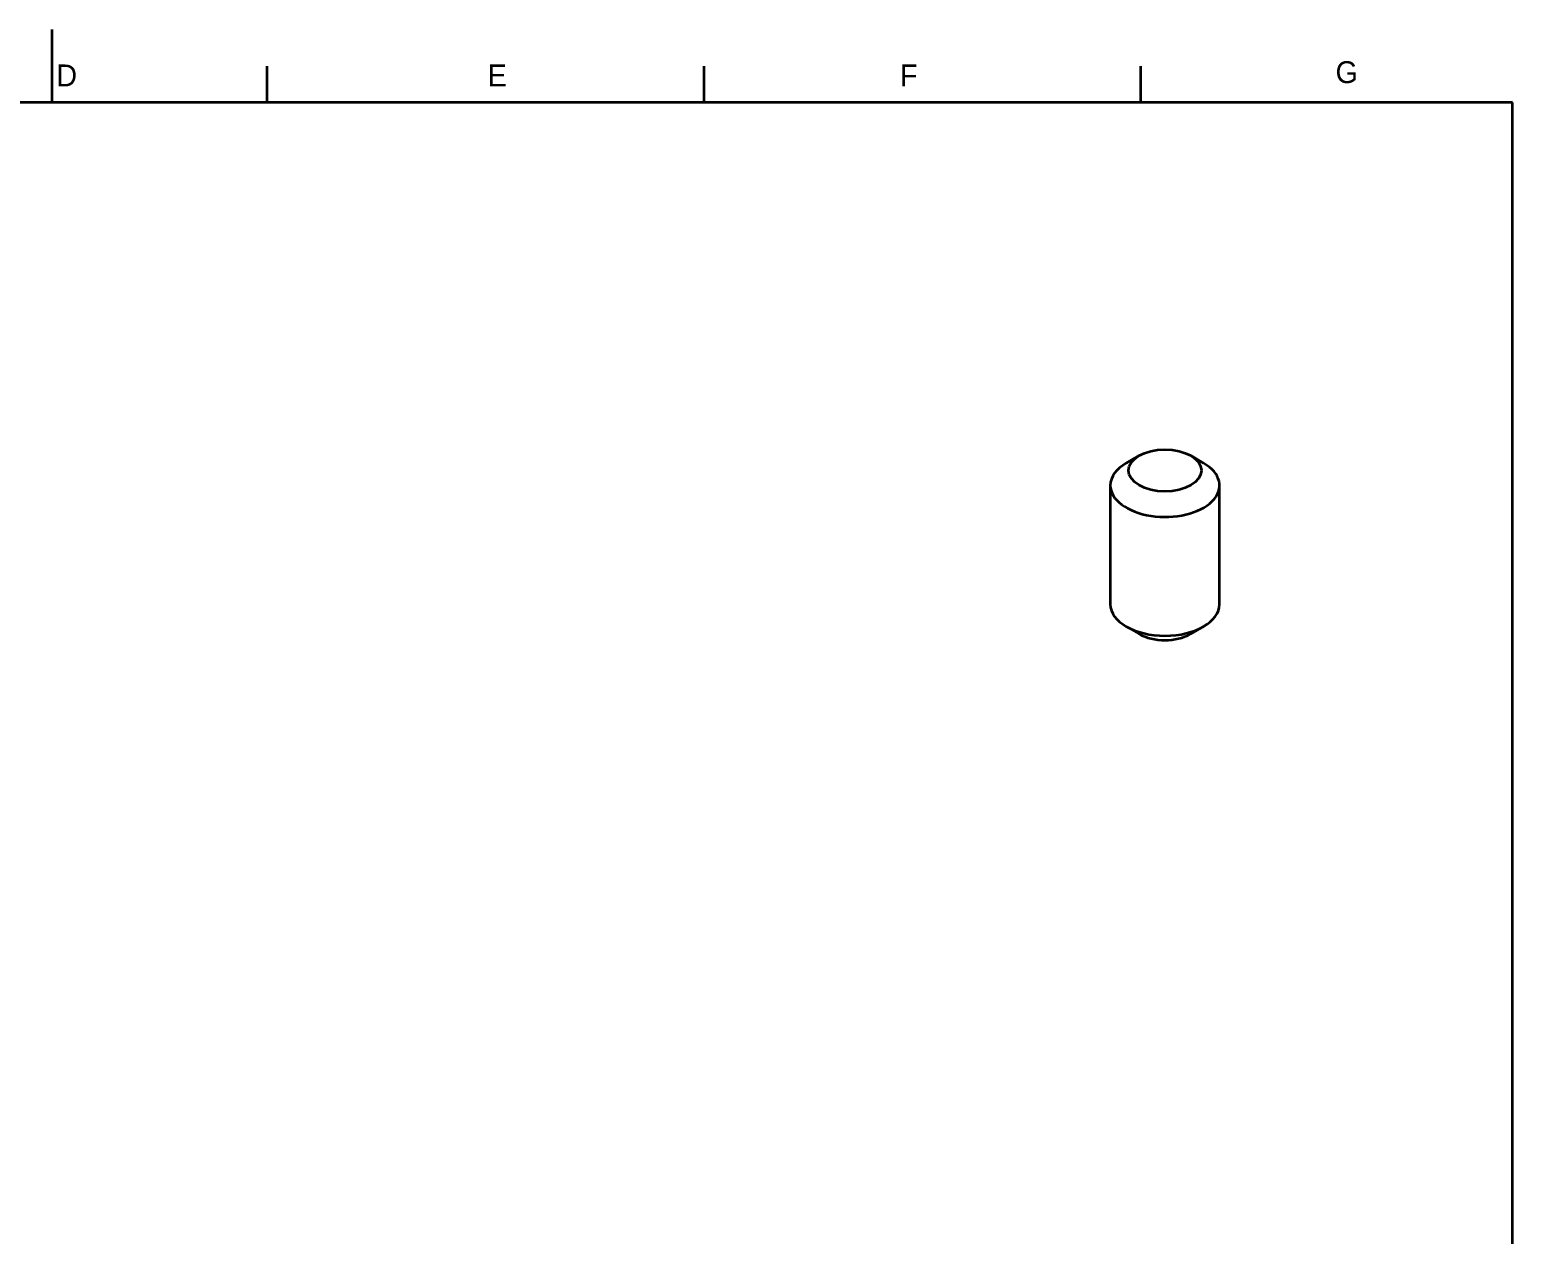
# Model space of a CAD drawing. Header units: millimetres. Extents: x 5 to 413, y -55 to 297.
# Drawn here: x 207.4 to 411, y 131.5 to 297 of the extents above; entities that cross this region are included whole.
import ezdxf

# ---------------------------------------------------------------- set-up
doc = ezdxf.new("R2010")
doc.units = ezdxf.units.MM
doc.layers.add('Default', color=7, linetype='Continuous')
doc.layers.add('PIN_03_3-5', color=7, linetype='Continuous')

# ---------------------------------------------------------------- blocks, each defined once
blk = doc.blocks.new('SE2')
at = {"layer": 'PIN_03_3-5', "color": 7, "linetype": 'Continuous', "lineweight": 35}
for p, q in [((359.76, 238.48), (357.99, 237.46)), ((368.6, 237.46), (366.83, 238.48)), ((355.79, 234.39), (355.79, 218.06)), ((370.79, 218.06), (370.79, 234.39)), ((357.99, 215), (359.76, 213.98)), ((366.83, 213.98), (368.6, 215))]:
    blk.add_line(p, q, dxfattribs=at)
blk.add_ellipse((363.29, 236.44), major_axis=(5, 0), ratio=0.57735, dxfattribs=at)
for centre, major_axis, start_param, end_param in [((363.29, 234.39), (-7.5, 0), 5.497787, 6.283185), ((363.29, 234.39), (-7.5, 0), 0, 3.926991), ((363.29, 218.06), (7.5, 0), 3.141593, 6.283185), ((363.29, 216.02), (-5, 0), 0.785398, 2.356194)]:
    blk.add_ellipse(centre, major_axis=major_axis, ratio=0.57735, start_param=start_param, end_param=end_param, dxfattribs=at)

msp = doc.modelspace()

# ---------------------------------------------------------------- linework, layer by layer
at = {"color": 7, "linetype": 'Continuous', "lineweight": 35}
for p, q in [((411, 287), (10, 287)), ((411, 10), (411, 287))]:
    msp.add_line(p, q, dxfattribs=at)
at = {"layer": 'Default', "color": 7, "linetype": 'Continuous', "lineweight": 35}
for p, q in [((210.5, 287), (210.5, 297)), ((240, 287), (240, 292)), ((300, 287), (300, 292)), ((360, 287), (360, 292))]:
    msp.add_line(p, q, dxfattribs=at)

# ---------------------------------------------------------------- block references
at = {"layer": 'Default'}
msp.add_blockref('SE2', (0, 0), dxfattribs=at)

# ---------------------------------------------------------------- texts
at = {"layer": 'Default', "char_height": 3, "width": 13.58017, "attachment_point": 7}
for s, insert in [('{\\f굴림|b0||i0||c0|p34;\\C7;\\H3.;\\W1.;D}', (211.066, 289.212)), ('{\\f굴림|b0||i0||c0|p34;\\C7;\\H3.;\\W1.;E}', (270.289, 289.212)), ('{\\f굴림|b0||i0||c0|p34;\\C7;\\H3.;\\W1.;F}', (326.899, 289.212)), ('{\\f굴림|b0||i0||c0|p34;\\C7;\\H3.;\\W1.;G}', (386.722, 289.614))]:
    msp.add_mtext(s, dxfattribs=dict(at, insert=insert))

doc.saveas('drawing.dxf')
